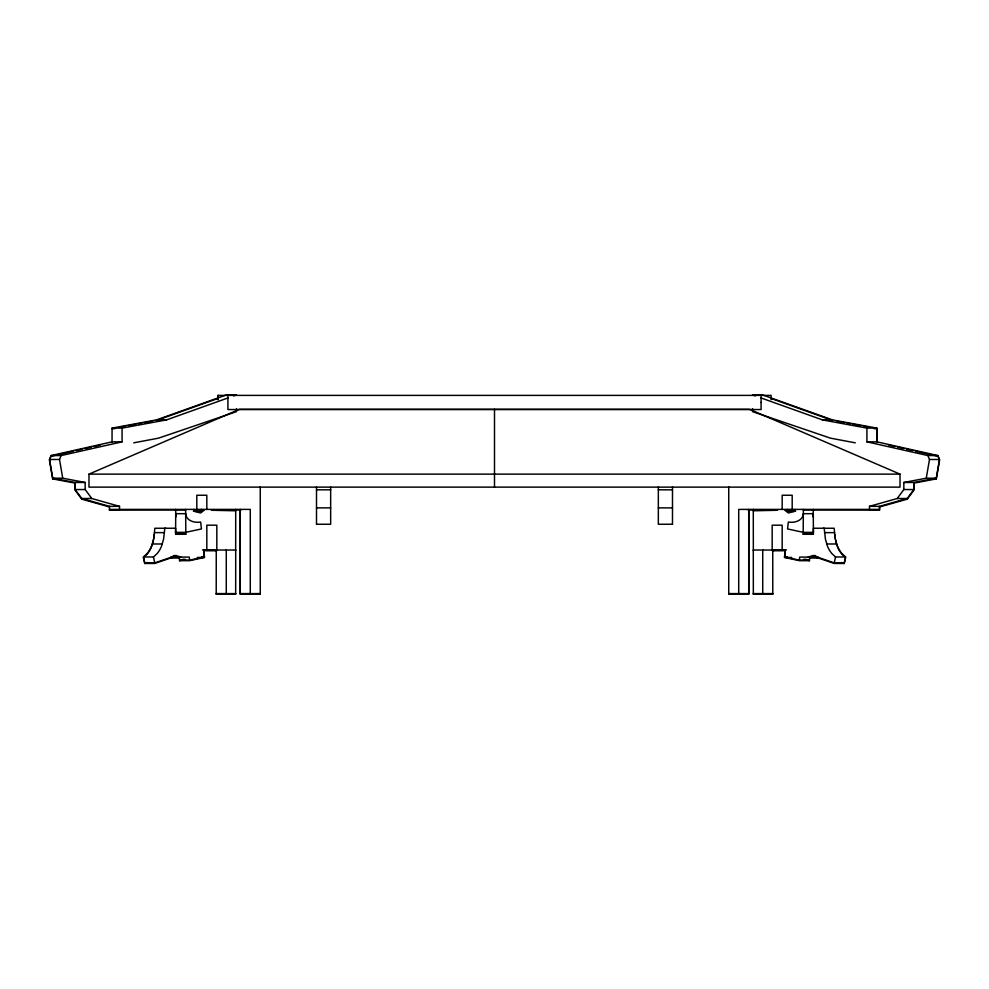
<?xml version="1.0" encoding="UTF-8"?>
<svg xmlns="http://www.w3.org/2000/svg" width="989" height="989" viewBox="0 0 989 989"><rect width="100%" height="100%" fill="white"/><g stroke="black" fill="none" stroke-linecap="round" stroke-linejoin="round"><path stroke-width="1.48" d="M202.535 549.933L216.826 550.008L216.826 525.184L206.825 525.184L206.825 550.02L235.716 550.02L235.666 594.092L216.22 594.092L216.257 550.008M217.914 395.39L217.914 399.63L217.914 395.39L226.518 395.39M226.271 593.585L226.271 550.008M236.495 408.593L236.495 411.634L158.524 438.152L133.725 442.837M240.278 509.397L240.278 593.585L260.292 593.585M250.279 593.585L250.279 509.397L109.495 509.397M748.76 509.867L748.76 594.068L728.745 594.068L728.745 486.761M753.334 550.514L753.284 509.397M782.175 509.397L782.188 495.242L792.189 495.242L792.189 509.397M808.149 557.091L812.859 555.571L834.234 562.889L844.247 562.889L845.558 556.968L835.544 556.968L831.996 553.704A26.691 18.878 -90 0 1 827.41 546.064L825.407 539.104L824.183 528.25L813.391 528.237L813.391 534.307L803.167 534.258L803.377 509.397M813.428 510.534L813.391 509.397M876.971 442.466L876.971 428.707L874.115 428.719M175.609 532.366L175.708 513.687L185.709 513.687C186.13 520.844 194.685 523.144 200.656 522.044L201.435 528.942L185.623 532.366L175.609 532.366L175.819 534.258L185.833 534.258L185.623 509.397M794.822 509.397L793.969 511.647L788.344 512.957L784.883 510.262L787.677 509.397M154.235 534.901L154.816 528.25L165.608 528.25M804.935 559.181L809.385 560.145L799.372 560.145L784.537 556.931L785.291 549.933M809.719 557.104L809.435 560.689L799.421 560.689L784.586 557.462L785.34 550.465L782.225 550.465M799.372 560.145L799.705 557.091L818.15 557.104M813.391 532.366L803.377 532.366L787.565 528.942L788.344 522.044C794.315 523.144 802.87 520.844 803.291 513.687L813.292 513.687L813.391 532.366L813.181 534.258L803.167 534.258M154.037 536.533L154.284 534.332M153.814 538.127L154.086 535.964M869.492 509.397L869.492 506.343L897.208 498.505L903.835 489.543L903.835 482.471L926.26 478.206L929.487 459.477L927.905 455.57L866.92 441.848L866.92 428.101L822.477 419.905L761.073 397.961M903.835 482.471L913.848 482.471L936.274 478.206L939.488 459.477L937.918 455.57L876.922 441.848L866.92 441.848M869.541 510.015L879.555 510.015L879.555 506.961L907.272 499.148L913.898 490.198L913.898 483.127L936.336 478.886L939.55 460.157L937.968 456.25L915.653 451.207M812.859 516.159L813.292 513.687M812.909 516.703L813.391 509.99L803.377 509.99M153.53 539.673L153.864 537.559M153.579 539.104L152.454 543.999M834.234 562.889L835.544 556.968M815.752 557.116L834.283 563.47L844.297 563.47L845.607 557.549L842.059 554.285A26.691 18.878 90 0 1 837.473 546.633L836.941 544.766M153.27 540.6L152.009 545.347M152.059 544.766L151.527 546.633A26.691 18.878 -90 0 1 146.941 554.285L143.393 557.549L144.703 563.47L154.717 563.47L173.248 557.116M119.508 509.397L119.508 506.343L91.792 498.505L85.165 489.543L85.165 482.471L75.152 482.471L52.726 478.206L49.512 459.477L51.082 455.57L112.078 441.848L122.08 441.848L122.08 428.101L166.523 419.905L227.927 397.961M85.165 482.471L62.74 478.206L59.513 459.477L61.095 455.57L122.08 441.848M869.492 506.343L879.505 506.343L907.21 498.505L913.848 489.543L913.848 482.471M201.323 509.397L204.117 510.262L200.656 512.957L195.031 511.647L194.178 509.397M180.851 557.091L176.141 555.571L154.766 562.889L144.753 562.889L143.442 556.968L146.99 553.704A26.691 18.878 90 0 0 151.577 546.064M143.442 556.968L153.456 556.968L157.004 553.704A26.691 18.878 90 0 0 161.59 546.064L163.593 539.104L164.817 528.25L175.609 528.237L175.609 534.307L185.833 534.258M88.985 474.127L239.523 409.298L749.477 409.298L900.015 474.127L900.015 487.132L88.985 487.132L88.985 474.127L900.015 474.127M112.029 442.466L112.078 428.101L156.509 419.905L226.481 394.895L236.495 394.895L233.639 395.921M157.894 419.954L217.877 398.456M144.703 563.47L147.559 562.494M73.347 451.207L51.032 456.25L49.45 460.157L52.664 478.886L75.102 483.127L75.102 490.198L81.728 499.148L109.445 506.961M76.326 450.539L82.272 449.191M85.252 448.512L91.198 447.176M94.178 446.496L100.124 445.149M179.281 557.104L179.565 560.689L185.512 559.391M206.775 550.465L203.66 550.465L204.414 557.462L189.579 560.689L179.565 560.689M184.065 559.181L179.615 560.145L189.628 560.145L204.463 556.931L203.709 549.933M122.389 426.791L125.356 426.234M128.323 425.69L135.728 424.318M138.695 423.762L141.65 423.218M144.617 422.662L152.022 421.289M933.468 478.899L936.336 478.886M904.403 499.148L907.272 499.148M75.152 482.471L75.152 489.543L81.79 498.505L109.495 506.343L109.445 510.015L177.155 509.941M234.85 509.891L241.007 509.891M240.24 509.867L240.24 594.068L260.255 594.068L260.255 486.761M772.743 550.008L772.78 594.092L753.334 594.092L753.284 550.02L782.175 550.02L782.175 525.184L772.174 525.184L772.174 550.008L786.465 549.933M762.482 395.39L771.099 395.39L771.099 399.63M156.509 419.905L166.523 419.905M822.477 419.905L832.491 419.905L876.922 428.101L876.922 441.848M112.078 428.101L122.08 428.101M866.92 428.101L876.922 428.101M51.082 455.57L61.095 455.57M927.905 455.57L937.918 455.57M49.512 459.477L59.513 459.477M929.487 459.477L939.488 459.477M52.726 478.206L62.74 478.206M926.26 478.206L936.274 478.206M75.152 489.543L85.165 489.543M903.835 489.543L913.848 489.543M316.505 489.827L330.66 489.802M658.34 489.802L672.495 489.827M81.79 498.505L91.792 498.505M897.208 498.505L907.21 498.505M109.495 506.343L119.508 506.343M316.505 507.876L330.66 507.876M658.34 507.876L672.495 507.876M185.623 509.99L175.609 509.99L176.091 516.703M193.597 510.262L202.696 510.262M786.304 510.262L795.403 510.262M211.461 510.262L235.716 510.794M777.539 510.262L753.284 510.794M193.411 511.226L201.991 511.226M787.009 511.226L795.589 511.226M316.505 524.244L330.66 524.257L330.66 486.996M672.495 524.244L658.34 524.257L658.34 486.996M823.392 528.25L834.184 528.25L834.765 534.901M154.432 532.638L164.434 532.638M824.566 532.638L834.568 532.638M152.318 543.987L162.332 543.987M826.668 543.987L836.682 543.987M206.775 550.527L216.95 550.514M772.211 550.539L785.081 550.465M173.285 555.583L176.141 555.571M812.859 555.571L815.715 555.583M201.608 556.931L204.463 556.931M784.537 556.931L787.392 556.931M170.85 557.104L189.295 557.091L189.628 560.145M179.244 557.635L170.8 557.648L179.38 557.66M784.586 557.462L791.732 557.45M809.62 557.66L818.2 557.648L809.756 557.635M216.257 593.585L235.716 593.598M728.708 593.585L748.722 593.585L748.722 509.397M753.284 593.598L772.743 593.585M216.22 594.092L225.665 594.08M226.221 594.105L235.666 594.092M753.334 594.092L772.78 594.092M112.029 428.707L114.885 428.719M52.664 478.886L55.532 478.899M81.728 499.148L84.597 499.148M747.993 509.891L754.15 509.891M811.845 509.941L879.555 510.015M109.445 510.015L119.459 510.015M772.05 550.514L782.225 550.527M203.919 550.465L216.789 550.539M197.268 557.45L204.414 557.462M728.745 594.068L748.76 594.068M240.24 594.068L260.255 594.068M836.978 421.289L844.383 422.662M847.35 423.218L850.305 423.762M853.272 424.318L860.677 425.69M863.644 426.234L866.611 426.791M855.275 442.837L830.476 438.152L752.505 411.634L752.505 408.593M803.488 559.391L809.435 560.689M888.876 445.149L894.822 446.496M897.802 447.176L903.748 448.512M906.728 449.191L912.674 450.539M841.441 562.494L844.297 563.47M832.491 419.905L762.519 394.895L752.505 394.895L755.361 395.921M771.123 398.456L831.106 419.954M845.558 556.968L842.01 553.704A26.691 18.878 -90 0 1 837.423 546.064M836.991 545.347L835.73 540.6M836.546 543.999L835.421 539.104M153.456 556.968L154.766 562.889M835.136 537.559L835.47 539.673M175.708 513.687L176.141 516.159M834.914 535.964L835.186 538.127M834.716 534.332L834.963 536.533M879.505 506.343L879.505 509.397L738.721 509.397L738.721 593.585M762.729 550.008L762.729 593.585M672.495 486.996L672.495 524.257M494.5 409.298L494.5 487.132M316.505 486.996L316.505 524.257M235.716 509.397L235.666 550.514M206.825 509.397L206.812 495.242L196.811 495.242L196.811 509.397M175.609 509.397L175.572 510.534M761.085 402.461L761.085 409.545L227.915 409.545L227.915 395.39L761.085 395.39L761.085 402.461"/></g></svg>
